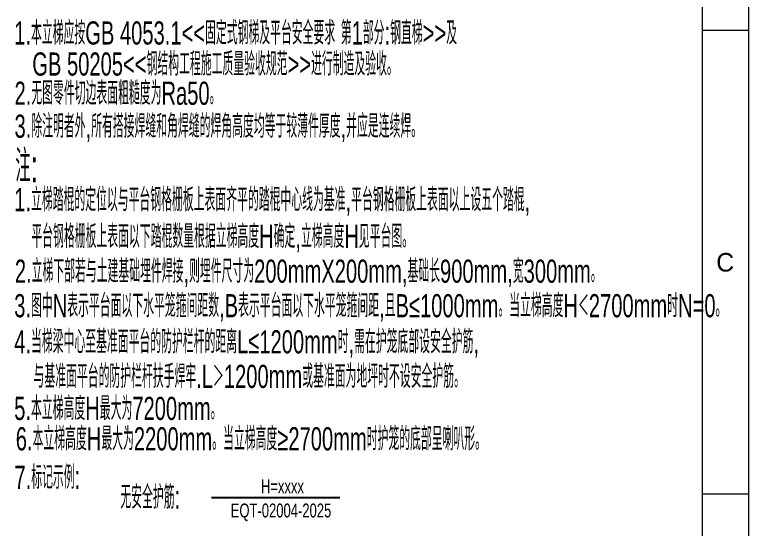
# Model space of a CAD drawing. Extents: x 148 to 221443, y -36682 to 6758.
# Drawn here: x 108886 to 112052, y -10198 to -7981 of the extents above; entities that cross this region are included whole.
import ezdxf
from ezdxf.enums import TextEntityAlignment as Align

# ---------------------------------------------------------------- set-up
doc = ezdxf.new("R2010")
doc.units = 0
doc.header["$LTSCALE"] = 10
doc.header["$MEASUREMENT"] = 0
doc.layers.add('2', color=4, linetype='Continuous')
doc.layers.add('2（细实线）', color=3, linetype='Continuous', lineweight=20)
doc.layers.add('图框层', color=7, linetype='Continuous', lineweight=15)
doc.styles.add('HZ', font='ROMS.SHX', dxfattribs={"width": 0.75, "bigfont": 'GBCBIG.SHX'})
doc.styles.add('ZYEQ', font='bsfb.shx', dxfattribs={"width": 0.7, "bigfont": 'bsf.shx'})

# ---------------------------------------------------------------- blocks, each defined once
blk = doc.blocks.new('1.5a2')
for p, q in [((16991.88, 9926.58), (16981.88, 9926.58)), ((16991.88, 9826.58), (16981.88, 9826.58))]:
    blk.add_line(p, q)
at = {"layer": '图框层', "ltscale": 10}
for p, q in [((16991.88, 10136.58), (16991.88, 9716.58)), ((16981.88, 10126.58), (16981.88, 9726.58))]:
    blk.add_line(p, q, dxfattribs=at)
at = {"style": 'HZ'}
blk.add_text('C', height=4, dxfattribs=at).set_placement((16986.88, 9876.58), align=Align.MIDDLE)

msp = doc.modelspace()

# ---------------------------------------------------------------- linework, layer by layer
at = {"layer": '2（细实线）', "lineweight": -3}
msp.add_lwpolyline([(109735.1421, -10065.2604), (110288.5372, -10065.2604)], dxfattribs=at)

# ---------------------------------------------------------------- block references
at = {"layer": '2（细实线）', "xscale": 20, "yscale": 20, "zscale": 20}
msp.add_blockref('1.5a2', (-227785.5272, -206581.2694), dxfattribs=at)

# ---------------------------------------------------------------- texts
at = {"color": 3, "style": 'HZ', "width": 0.65}
msp.add_text('注:', height=139.99999, dxfattribs=at).set_placement((108888.9534, -8704.6555))
at = {"layer": '2', "color": 3, "linetype": 'Continuous', "style": 'HZ', "width": 0.65}
for s, p in [('1.本立梯应按GB 4053.1<<固定式钢梯及平台安全要求 第1部分:钢直梯>>及', (108883.9557, -8110.0145)), ('GB 50205<<钢结构工程施工质量验收规范>>进行制造及验收。', (108962.0514, -8244.0571)), ('2.无图零件切边表面粗糙度为Ra50。', (108885.3758, -8370.1096)), ('3.除注明者外,所有搭接焊缝和角焊缝的焊角高度均等于较薄件厚度,并应是连续焊。', (108885.3758, -8512.3437)), ('1.立梯踏棍的定位以与平台钢格栅板上表面齐平的踏棍中心线为基准,平台钢格栅板上表面以上设五个踏棍,', (108883.9564, -8829.499)), ('平台钢格栅板上表面以下踏棍数量根据立梯高度H确定,立梯高度H见平台图。', (108958.0256, -8987.9686)), ('2.立梯下部若与土建基础埋件焊接,则埋件尺寸为200mmX200mm,基础长900mm,宽300mm。', (108886.7382, -9138.0538)), ('3.图中N表示平台面以下水平笼箍间距数,B表示平台面以下水平笼箍间距,且B≤1000mm。当立梯高度H＜2700mm时N=0。', (108883.9564, -9287.0584)), ('4.当梯梁中心至基准面平台的防护栏杆的距离L≤1200mm时,需在护笼底部设安全护筋,', (108883.9564, -9442.7661)), ('与基准面平台的防护栏杆扶手焊牢.L＞1200mm或基准面为地坪时不设安全护筋。', (108967.3755, -9592.0174)), ('5.本立梯高度H最大为7200mm。', (108883.9564, -9730.275)), ('6.本立梯高度H最大为2200mm。当立梯高度≥2700mm时护笼的底部呈喇叭形。', (108890.6434, -9861.3413)), ('7.标记示例:', (108885.052, -10027.5244)), ('无安全护筋:', (109342.0205, -10113.305))]:
    msp.add_text(s, height=100, dxfattribs=at).set_placement(p)
at = {"layer": '图框层', "color": 3, "style": 'ZYEQ', "width": 0.7}
for s, p in [('H=xxxx', (110041.571, -10047.0487)), ('EQT-02004-2025', (110035.2194, -10150.7065))]:
    msp.add_text(s, height=60, dxfattribs=at).set_placement(p, align=Align.CENTER)

doc.saveas('drawing.dxf')
